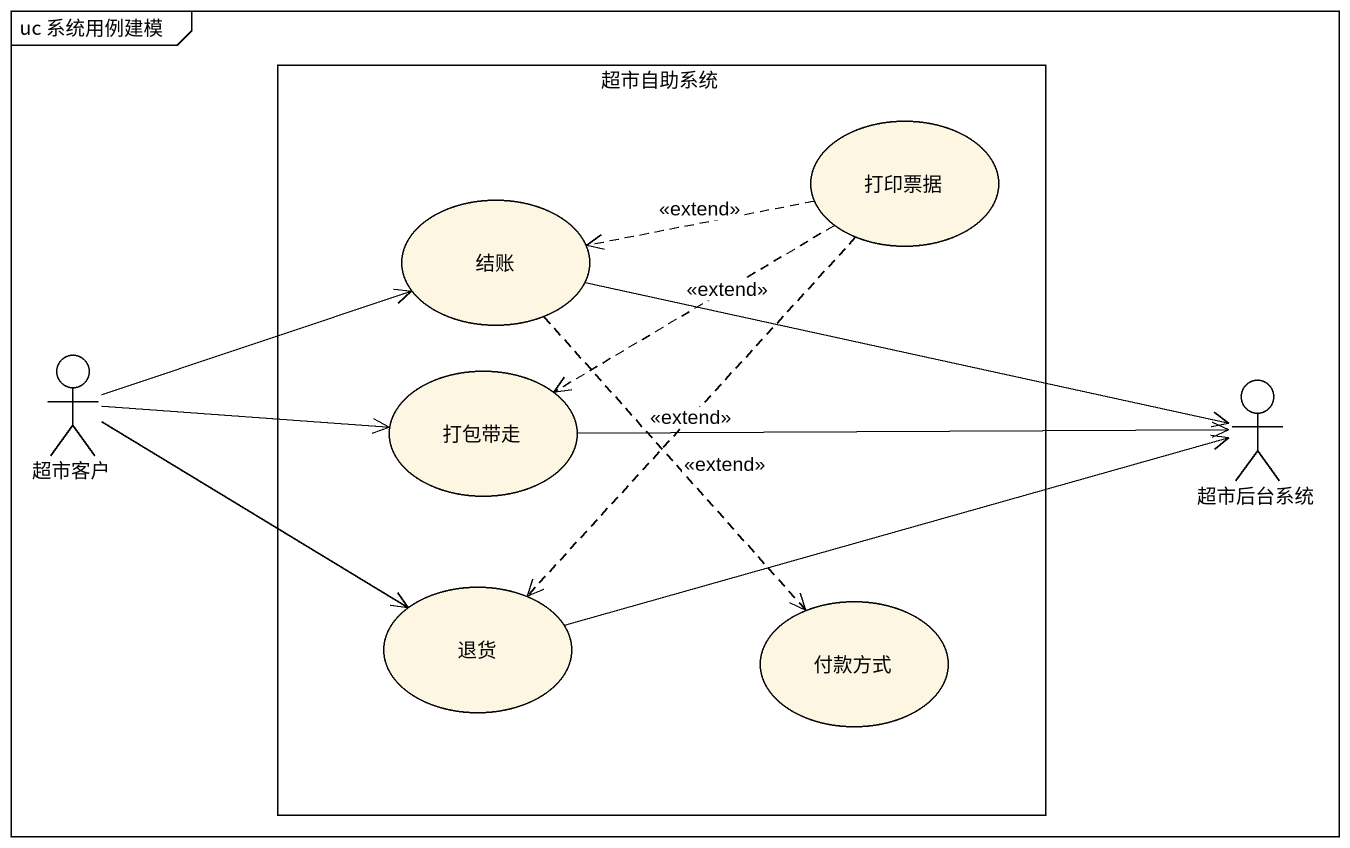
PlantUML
@startuml
mainframe uc 系统用例建模
rectangle 超市自助系统 {
  usecase 打印票据
  usecase 结账
  usecase 打包带走
  usecase 退货
  usecase 付款方式
}
actor 超市客户
actor 超市后台系统
打印票据 .left.> 结账 : <<extend>>
打印票据 .left.> 打包带走 : <<extend>>
打印票据 ..> 退货 : <<extend>>
结账 -right-> 超市后台系统
结账 ..> 付款方式 : <<extend>>
超市客户 -right-> 结账
超市客户 -right-> 打包带走
超市客户 -right-> 退货
打包带走 -right-> 超市后台系统
退货 -right-> 超市后台系统
@enduml
